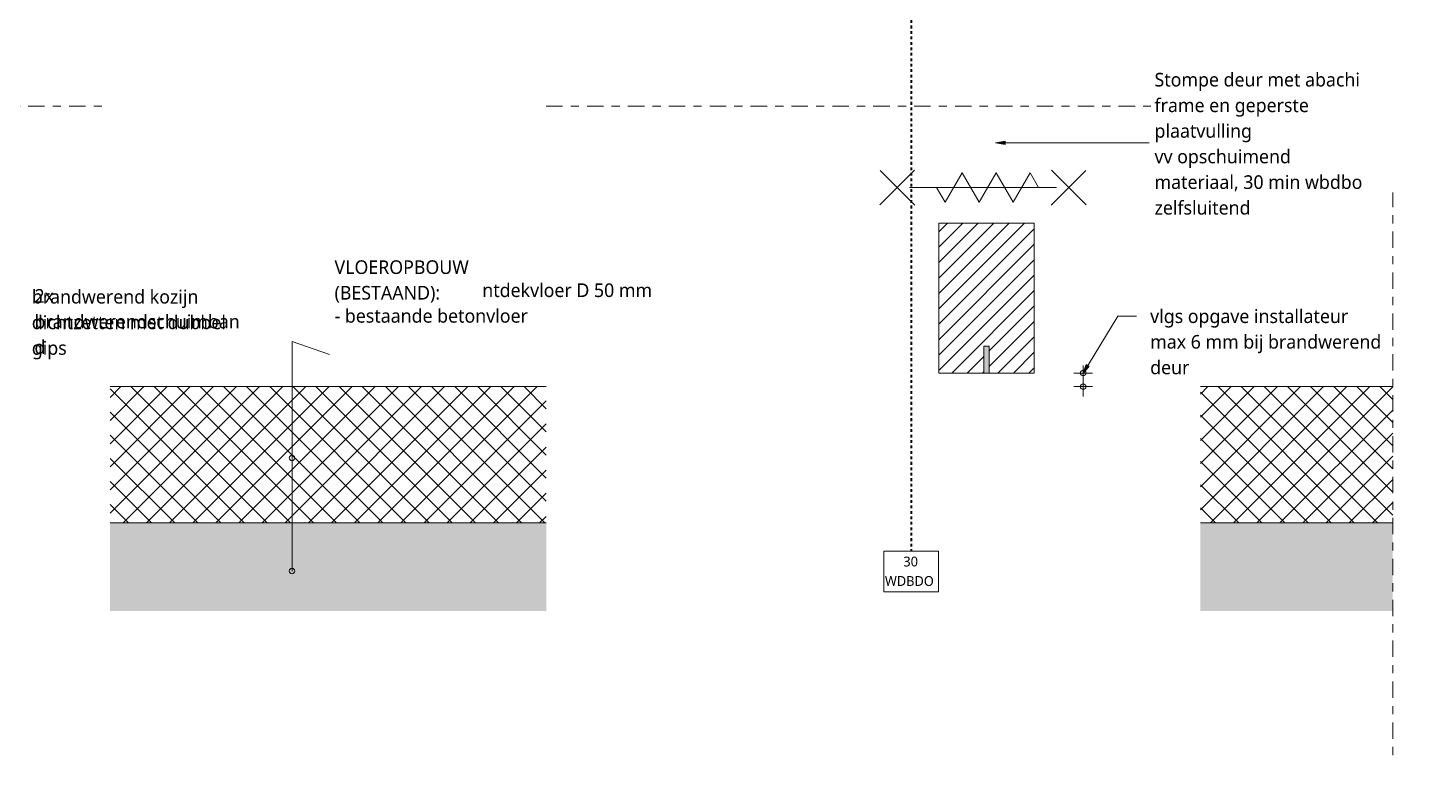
# Model space of a CAD drawing. Header units: millimetres. Extents: x 32900 to 38291, y -18988 to 4133.
# Drawn here: x 37762 to 38270, y -6143 to -5874 of the extents above; entities that cross this region are included whole.
import ezdxf

# ---------------------------------------------------------------- set-up
doc = ezdxf.new("R2010")
doc.units = ezdxf.units.MM
doc.linetypes.add('MV_30_min', pattern=[2, 1, -1])
doc.linetypes.add('MV_center', pattern=[15, 6, -3, 3, -3])
for name, color, linetype, lineweight in [('A-ANNO-NOTE', 131, 'Continuous', 18), ('A-DETL', 90, 'Continuous', 13), ('A-DETL-GENF', 92, 'Continuous', 18), ('A-DETL-THIN', 151, 'Continuous', 18), ('G-ANNO-TEXT', 231, 'Continuous', 13)]:
    doc.layers.add(name, color=color, linetype=linetype, lineweight=lineweight)
doc.styles.add('Segoe UI', font='segoeui.ttf', dxfattribs={"height": 5})
doc.styles.add('Segoe UI_2', font='segoeui.ttf', dxfattribs={"height": 3.6})
doc.styles.add('Segoe UI_B', font='segoeui.ttf', dxfattribs={"height": 5})

# ---------------------------------------------------------------- blocks, each defined once
blk = doc.blocks.new('NLRS_00_DI_maskeer - Type 1-4234923-Details ziekenhuis Utiliteitsgebouw')
at = {"layer": 'A-DETL-GENF', "linetype": 'MV_center'}
blk.add_line((-100, 0), (110, 0), dxfattribs=at)
blk = doc.blocks.new('NLRS_00_DI_maskeer - Type 1-4234902-Details ziekenhuis Utiliteitsgebouw')
at = {"layer": 'A-DETL-GENF', "linetype": 'MV_center'}
blk.add_line((-100, 0), (140, 0), dxfattribs=at)
blk = doc.blocks.new('02_GA_brandscheiding - 30 min-3717880-Details ziekenhuis Utiliteitsgebouw')
at = {"layer": 'A-ANNO-NOTE'}
for p, q in [((-5, 3.75), (5, 3.75)), ((-5, -3.75), (-5, 3.75)), ((5, 3.75), (5, -3.75)), ((5, -3.75), (-5, -3.75))]:
    blk.add_line(p, q, dxfattribs=at)

msp = doc.modelspace()

# ---------------------------------------------------------------- hatches: boundary and pattern name
at = {"layer": 'A-ANNO-NOTE'}
msp.add_hatch(color=256, dxfattribs=at).paths.add_polyline_path([(38116.67, -5915.74), (38120.27, -5916.38), (38120.27, -5915.11)])
at = {"layer": 'A-DETL-GENF', "lineweight": 13}
h = msp.add_hatch(dxfattribs=at)
h.set_pattern_fill('FP_7', color=254, style=0, pattern_type=2)
h.set_pattern_definition([(45, (0, 0), (-2.82842712, 2.82842712), [])])
h.paths.add_polyline_path([(38114.39, -6000.18), (38130.89, -6000.18), (38130.89, -5945.18), (38095.89, -5945.18), (38095.89, -6000.18), (38112.39, -6000.18), (38112.39, -5990.31), (38114.39, -5990.31)])
at = {"layer": 'A-DETL-GENF'}
msp.add_hatch(color=1, dxfattribs=at).paths.add_polyline_path([(38114.39, -6000.18), (38114.39, -5990.31), (38112.39, -5990.31), (38112.39, -6000.18)])
at = {"layer": 'A-DETL-GENF', "lineweight": 13}
h = msp.add_hatch(dxfattribs=at)
h.set_pattern_fill('FP_10', color=254, style=0, pattern_type=2)
h.set_pattern_definition([(45, (0, 0), (-4.2426407, 4.2426407), []), (135, (0, 0), (-4.2426407, -4.2426407), [])])
h.paths.add_polyline_path([(38191.89, -6055.18), (38262.44, -6055.18), (38262.44, -6005.18), (38191.89, -6005.18)])
h.paths.add_polyline_path([(37551.89, -6055.18), (37551.89, -6005.18), (37509.64, -6005.18), (37509.64, -6055.18)])
h.paths.add_polyline_path([(37791.89, -6055.18), (37951.89, -6055.18), (37951.89, -6005.18), (37791.89, -6005.18), (37791.89, -6028.11)])
at = {"layer": 'A-DETL-GENF'}
h = msp.add_hatch(color=9, dxfattribs=at)
h.paths.add_polyline_path([(38262.44, -6087.47), (38262.44, -6055.18), (38191.89, -6055.18), (38191.89, -6087.47)])
h.paths.add_polyline_path([(37791.89, -6087.47), (37951.89, -6087.47), (37951.89, -6055.18), (37791.89, -6055.18)])
h.paths.add_polyline_path([(37551.89, -6087.47), (37551.89, -6055.18), (37509.64, -6055.18), (37509.64, -6087.47)])
at = {"layer": 'G-ANNO-TEXT'}
msp.add_hatch(color=7, dxfattribs=at).paths.add_polyline_path([(38148.7, -6000.46), (38151.11, -5997.71), (38150.03, -5997.05)])

# ---------------------------------------------------------------- linework, layer by layer
at = {"layer": 'A-ANNO-NOTE'}
for p, q in [((38120.27, -5915.11), (38116.67, -5915.74)), ((38116.67, -5915.74), (38120.27, -5916.38)), ((38116.67, -5915.74), (38173.14, -5915.74)), ((38120.27, -5916.38), (38120.27, -5915.11)), ((37858.65, -5988.59), (37872.34, -5993.43)), ((37858.65, -6031.32), (37858.65, -5988.59)), ((37858.65, -5988.59), (37872.34, -5993.43)), ((37858.65, -6072.8), (37858.65, -5988.59))]:
    msp.add_line(p, q, dxfattribs=at)
for centre in [(37858.65, -6031.32), (37858.65, -6072.8)]:
    msp.add_circle(centre, 1, dxfattribs=at)
at = {"layer": 'A-DETL', "linetype": 'MV_30_min', "lineweight": 35}
msp.add_line((38085.75, -5618.79), (38085.75, -6065.48), dxfattribs=at)
at = {"layer": 'A-DETL'}
for p, q in [((38112.39, -5990.31), (38112.39, -6000.18)), ((38114.39, -5990.31), (38112.39, -5990.31)), ((38114.39, -6000.18), (38114.39, -5990.31)), ((38148.87, -6008.78), (38148.87, -5997.39)), ((38112.39, -6000.18), (38114.39, -6000.18)), ((38152.35, -6000.18), (38145.39, -6000.18)), ((37951.89, -6005.18), (37791.89, -6005.18)), ((38152.35, -6005.18), (38145.39, -6005.18)), ((38262.44, -6005.18), (38191.89, -6005.18))]:
    msp.add_line(p, q, dxfattribs=at)
for centre in [(38148.87, -6000.18), (38148.87, -6005.18)]:
    msp.add_circle(centre, 1, dxfattribs=at)
at = {"layer": 'A-DETL-THIN'}
for p, q in [((38074.29, -5938.48), (38087.02, -5925.75)), ((38074.45, -5925.91), (38087.18, -5938.64)), ((38104.44, -5926.76), (38098.2, -5937.57)), ((38104.44, -5926.76), (38110.69, -5937.57)), ((38116.93, -5926.76), (38110.69, -5937.57)), ((38116.93, -5926.76), (38123.17, -5937.57)), ((38129.41, -5926.76), (38123.17, -5937.57)), ((38129.41, -5926.76), (38132.5, -5932.11)), ((38149.85, -5925.91), (38137.12, -5938.64)), ((38150.02, -5938.48), (38137.29, -5925.75)), ((38085.15, -5932.11), (38139.15, -5932.11)), ((38095.05, -5932.11), (38098.2, -5937.57)), ((38095.89, -5945.18), (38095.89, -6000.18)), ((38130.89, -5945.18), (38095.89, -5945.18)), ((38130.89, -6000.18), (38130.89, -5945.18)), ((38095.89, -6000.18), (38112.39, -6000.18)), ((38114.39, -6000.18), (38130.89, -6000.18)), ((37951.89, -6055.18), (37791.89, -6055.18)), ((38262.44, -6055.18), (38191.89, -6055.18))]:
    msp.add_line(p, q, dxfattribs=at)
at = {"layer": 'G-ANNO-TEXT', "color": 250}
for p, q in [((38148.7, -6000.46), (38161.54, -5979.35)), ((38161.54, -5979.35), (38168.45, -5979.35)), ((38150.03, -5997.05), (38148.7, -6000.46)), ((38148.7, -6000.46), (38151.11, -5997.71)), ((38151.11, -5997.71), (38150.03, -5997.05))]:
    msp.add_line(p, q, dxfattribs=at)

# ---------------------------------------------------------------- block references
at = {"layer": 'A-ANNO-NOTE', "xscale": 2, "yscale": 2, "zscale": 2}
msp.add_blockref('02_GA_brandscheiding - 30 min-3717880-Details ziekenhuis Utiliteitsgebouw', (38085.75, -6072.98), dxfattribs=at)
at = {"layer": 'A-DETL-GENF', "linetype": 'MV_center'}
for p in [(37651.89, -5902.3), (38051.89, -5902.3)]:
    msp.add_blockref('NLRS_00_DI_maskeer - Type 1-4234902-Details ziekenhuis Utiliteitsgebouw', p, dxfattribs=at)
at = {"layer": 'A-DETL-GENF', "linetype": 'MV_center', "rotation": 270}
msp.add_blockref('NLRS_00_DI_maskeer - Type 1-4234923-Details ziekenhuis Utiliteitsgebouw', (38262.44, -6033.3), dxfattribs=at)

# ---------------------------------------------------------------- texts
at = {"layer": 'A-ANNO-NOTE', "lineweight": 13, "char_height": 5, "attachment_point": 1, "style": 'Segoe UI', "bg_fill": 3, "box_fill_scale": 1.25, "bg_fill_color": 9, "bg_fill_true_color": 13158600, "bg_fill_transparency": 0}
for s, insert, width in [('Stompe deur met abachi', (38175.05, -5890.1), 92.6751), ('- bestaande cementdekvloer D 50 mm', (37874.24, -5967.32), 144.1434)]:
    msp.add_mtext(s, dxfattribs=dict(at, insert=insert, width=width))
at = {"layer": 'A-ANNO-NOTE', "lineweight": 13, "char_height": 3.6, "attachment_point": 1, "style": 'Segoe UI_2'}
for s, insert, width in [('30', (38082.91, -6067.51), 7.0549), ('WDBDO', (38076.16, -6074.65), 23.4093)]:
    msp.add_mtext(s, dxfattribs=dict(at, insert=insert, width=width))
at = {"layer": 'G-ANNO-TEXT', "color": 7, "char_height": 5, "attachment_point": 1, "style": 'Segoe UI'}
for s, insert, width in [('brandwerend kozijn ', (37763.18, -5969.7), 76.481), ('2x ', (37764.16, -5969.41), 10.903), ('brandwerendschuimban', (37764.16, -5978.81), 90.27), ('vlgs opgave installateur', (38173.45, -5976.85), 88.346), ('dichtzetten met dubbel ', (37763.18, -5979.1), 90.27), ('gips', (37763.18, -5988.49), 15.5527), ('d', (37764.16, -5988.2), 4.9705), ('max 6 mm bij brandwerend ', (38173.45, -5986.24), 105.8227), ('deur', (38173.45, -5995.64), 17.1561)]:
    msp.add_mtext(s, dxfattribs=dict(at, insert=insert, width=width))

# ---------------------------------------------------------------- next in the draw order: texts
at = {"layer": 'A-ANNO-NOTE', "lineweight": 13, "char_height": 5, "attachment_point": 1, "bg_fill": 3, "box_fill_scale": 1.25, "bg_fill_color": 9, "bg_fill_true_color": 13158600, "bg_fill_transparency": 0}
for s, insert, width, style in [('frame en geperste', (38175.05, -5899.5), 68.6245, 'Segoe UI'), ('VLOEROPBOUW', (37874.24, -5958.86), 64.616, 'Segoe UI_B'), ('- bestaande betonvloer', (37874.24, -5976.72), 87.5443, 'Segoe UI')]:
    msp.add_mtext(s, dxfattribs=dict(at, insert=insert, width=width, style=style))

# ---------------------------------------------------------------- next in the draw order: texts
for s, insert, width, style in [('plaatvulling', (38175.05, -5908.89), 43.4515, 'Segoe UI'), ('(BESTAAND):', (37874.24, -5968.25), 53.2321, 'Segoe UI_B')]:
    msp.add_mtext(s, dxfattribs=dict(at, insert=insert, width=width, style=style))

# ---------------------------------------------------------------- next in the draw order: texts
at = {"layer": 'A-ANNO-NOTE', "lineweight": 13, "insert": (38175.05, -5918.28), "char_height": 5, "width": 61.0886, "attachment_point": 1, "style": 'Segoe UI', "bg_fill": 3, "box_fill_scale": 1.25, "bg_fill_color": 9, "bg_fill_true_color": 13158600, "bg_fill_transparency": 0}
msp.add_mtext('vv opschuimend', dxfattribs=at)

# ---------------------------------------------------------------- next in the draw order: texts
at = {"layer": 'A-ANNO-NOTE', "lineweight": 13, "insert": (38175.05, -5927.67), "char_height": 5, "width": 93.3164, "attachment_point": 1, "style": 'Segoe UI', "bg_fill": 3, "box_fill_scale": 1.25, "bg_fill_color": 9, "bg_fill_true_color": 13158600, "bg_fill_transparency": 0}
msp.add_mtext('materiaal, 30 min wbdbo', dxfattribs=at)

# ---------------------------------------------------------------- next in the draw order: texts
at = {"layer": 'A-ANNO-NOTE', "lineweight": 13, "insert": (38175.05, -5937.07), "char_height": 5, "width": 42.8101, "attachment_point": 1, "style": 'Segoe UI', "bg_fill": 3, "box_fill_scale": 1.25, "bg_fill_color": 9, "bg_fill_true_color": 13158600, "bg_fill_transparency": 0}
msp.add_mtext('zelfsluitend', dxfattribs=at)

doc.saveas('drawing.dxf')
